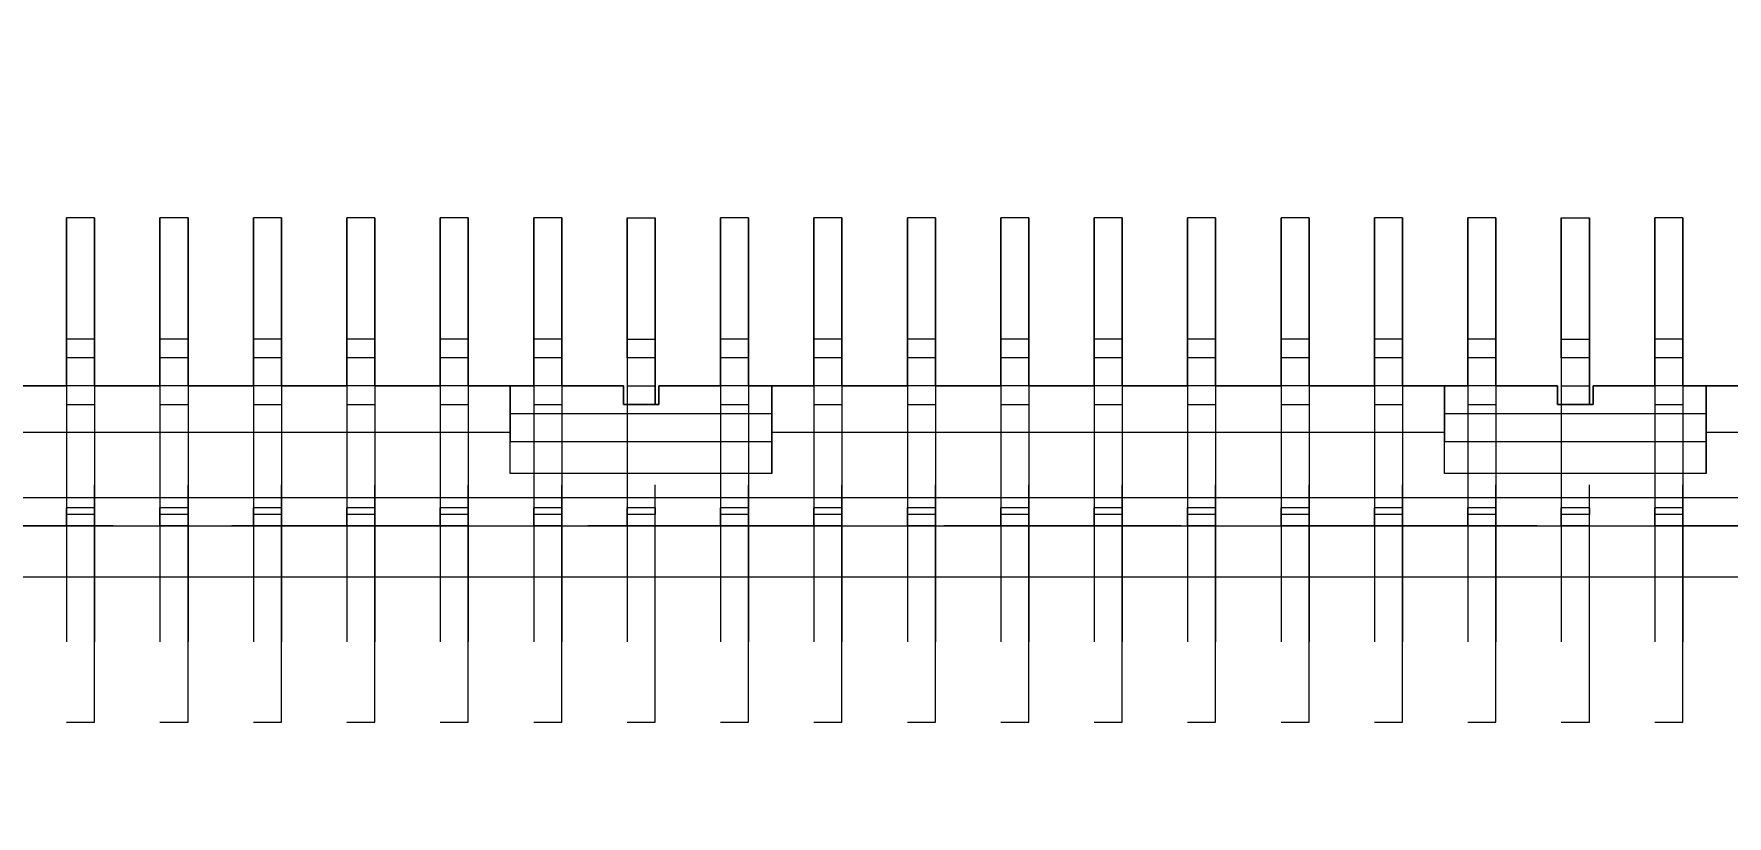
# Model space of a CAD drawing. Header units: millimetres. Extents: x 0 to 403, y 0 to 280.
# Drawn here: x 314.36 to 323.43, y 80.23 to 84.41 of the extents above; entities that cross this region are included whole.
import ezdxf

# ---------------------------------------------------------------- set-up
doc = ezdxf.new("R2010")
doc.units = ezdxf.units.MM
doc.linetypes.add('HIDDEN', pattern=[1.905, 1.27, -0.635])
doc.layers.add('DIM', color=1, linetype='Continuous')
doc.styles.add('SLDTEXTSTYLE0', font='romans__.ttf', dxfattribs={"width": 0.94})
doc.dimstyles.new('SLDDIMSTYLE1', dxfattribs={"dimtxt": 3, "dimasz": 2, "dimexe": 0, "dimexo": 0.0625, "dimgap": 0.75, "dimtad": 0, "dimtih": 1, "dimtoh": 1, "dimrnd": 1e-09, "dimzin": 12, "dimdsep": 46, "dimtxsty": 'SLDTEXTSTYLE0', "dimblk1": 'NONE', "dimblk2": 'NONE', "dimsah": 1, "dimcen": 0.09, "dimadec": 0, "dimazin": 3, "dimtfac": 1, "dimtofl": 0, "dimtmove": 0, "dimatfit": 3, "dimldrblk": 'NONE', "dimfxl": 1, "dimfrac": 2, "dimtolj": 1, "dimtzin": 12, "dimarcsym": 0})
doc.dimstyles.new('SLDDIMSTYLE7', dxfattribs={"dimtxt": 3, "dimasz": 2, "dimexe": 0, "dimexo": 0.0625, "dimgap": 0.75, "dimtad": 1, "dimrnd": 1e-09, "dimzin": 12, "dimdsep": 46, "dimtxsty": 'SLDTEXTSTYLE0', "dimsah": 1, "dimcen": 0.09, "dimadec": 0, "dimazin": 3, "dimtol": 1, "dimtp": 0.15, "dimtm": 0.15, "dimtfac": 1, "dimtofl": 0, "dimtmove": 0, "dimatfit": 3, "dimfxl": 1, "dimfrac": 2, "dimtolj": 1, "dimarcsym": 0})

# ---------------------------------------------------------------- blocks, each defined once
blk = doc.blocks.new('_D_48')
at = {"layer": 'DIM', "transparency": 16777216}
for p, q in [((264.1333, 71.6405), (264.1333, 82.1791)), ((264.1202, 66.6405), (264.1333, 71.6405)), ((264.1202, 66.6405), (264.1202, 61.6405))]:
    blk.add_line(p, q, dxfattribs=at)
at = {"layer": 'DIM', "transparency": 16777216, "insert": (262.5284, 45.703), "char_height": 3, "attachment_point": 1, "rotation": 90, "style": 'SLDTEXTSTYLE0'}
blk.add_mtext('116.08', dxfattribs=at)
blk = doc.blocks.new('_NONE')
blk = doc.blocks.new('_D_56')
at = {"layer": 'DIM', "transparency": 16777216}
for p, q in [((303.9633, 93.5291), (303.9633, 66.2346)), ((365.7633, 93.5291), (365.7633, 66.2346)), ((365.7633, 67.2346), (303.9633, 67.2346))]:
    blk.add_line(p, q, dxfattribs=at)
for points in [[(303.9633, 67.2346), (305.9633, 66.9846), (305.9633, 67.4846)], [(365.7633, 67.2346), (363.7633, 67.4846), (363.7633, 66.9846)]]:
    blk.add_solid(points, dxfattribs=at)
at = {"layer": 'DIM', "transparency": 16777216, "char_height": 3, "attachment_point": 1, "style": 'SLDTEXTSTYLE0'}
for s, insert in [('61.80', (319.8779, 71.2556)), (' ±0.15', (332.9237, 71.2556))]:
    blk.add_mtext(s, dxfattribs=dict(at, insert=insert))

msp = doc.modelspace()

# ---------------------------------------------------------------- linework, layer by layer
at = {"color": 7, "linetype": 'Continuous', "lineweight": 0}
for p, q in [((314.6883, 83.4291), (314.5383, 83.4291)), ((314.5383, 82.7791), (314.5383, 83.4291)), ((314.6883, 82.7791), (314.6883, 83.4291)), ((315.1883, 83.4291), (315.0383, 83.4291)), ((315.0383, 82.7791), (315.0383, 83.4291)), ((315.1883, 82.7791), (315.1883, 83.4291)), ((315.6883, 83.4291), (315.5383, 83.4291)), ((315.5383, 82.7791), (315.5383, 83.4291)), ((315.6883, 82.7791), (315.6883, 83.4291)), ((316.1883, 83.4291), (316.0383, 83.4291)), ((316.0383, 82.7791), (316.0383, 83.4291)), ((316.1883, 82.7791), (316.1883, 83.4291)), ((316.6883, 83.4291), (316.5383, 83.4291)), ((316.5383, 82.7791), (316.5383, 83.4291)), ((316.6883, 82.7791), (316.6883, 83.4291)), ((317.1883, 83.4291), (317.0383, 83.4291)), ((317.0383, 82.7791), (317.0383, 83.4291)), ((317.1883, 82.7791), (317.1883, 83.4291)), ((317.5383, 83.4291), (317.6883, 83.4291)), ((317.5383, 82.7791), (317.5383, 83.4291)), ((317.6883, 82.7791), (317.6883, 83.4291)), ((318.1883, 83.4291), (318.0383, 83.4291)), ((318.0383, 82.7791), (318.0383, 83.4291)), ((318.1883, 82.7791), (318.1883, 83.4291)), ((318.6883, 83.4291), (318.5383, 83.4291)), ((318.5383, 82.7791), (318.5383, 83.4291)), ((318.6883, 82.7791), (318.6883, 83.4291)), ((319.1883, 83.4291), (319.0383, 83.4291)), ((319.0383, 82.7791), (319.0383, 83.4291)), ((319.1883, 82.7791), (319.1883, 83.4291)), ((319.6883, 83.4291), (319.5383, 83.4291)), ((319.5383, 82.7791), (319.5383, 83.4291)), ((319.6883, 82.7791), (319.6883, 83.4291)), ((320.1883, 83.4291), (320.0383, 83.4291)), ((320.0383, 82.7791), (320.0383, 83.4291)), ((320.1883, 82.7791), (320.1883, 83.4291)), ((320.6883, 83.4291), (320.5383, 83.4291)), ((320.5383, 82.7791), (320.5383, 83.4291)), ((320.6883, 82.7791), (320.6883, 83.4291)), ((321.1883, 83.4291), (321.0383, 83.4291)), ((321.0383, 82.7791), (321.0383, 83.4291)), ((321.1883, 82.7791), (321.1883, 83.4291)), ((321.6883, 83.4291), (321.5383, 83.4291)), ((321.5383, 82.7791), (321.5383, 83.4291)), ((321.6883, 82.7791), (321.6883, 83.4291)), ((322.1883, 83.4291), (322.0383, 83.4291)), ((322.0383, 82.7791), (322.0383, 83.4291)), ((322.1883, 82.7791), (322.1883, 83.4291)), ((322.5383, 83.4291), (322.6883, 83.4291)), ((322.5383, 82.7791), (322.5383, 83.4291)), ((322.6883, 82.7791), (322.6883, 83.4291)), ((323.1883, 83.4291), (323.0383, 83.4291)), ((323.0383, 82.7791), (323.0383, 83.4291)), ((323.1883, 82.7791), (323.1883, 83.4291)), ((314.6883, 82.7791), (314.5383, 82.7791)), ((314.5383, 82.6791), (314.5383, 82.7791)), ((314.6883, 82.6791), (314.6883, 82.7791)), ((315.1883, 82.7791), (315.0383, 82.7791)), ((315.0383, 82.6791), (315.0383, 82.7791)), ((315.1883, 82.6791), (315.1883, 82.7791)), ((315.6883, 82.7791), (315.5383, 82.7791)), ((315.5383, 82.6791), (315.5383, 82.7791)), ((315.6883, 82.6791), (315.6883, 82.7791)), ((316.1883, 82.7791), (316.0383, 82.7791)), ((316.0383, 82.6791), (316.0383, 82.7791)), ((316.1883, 82.6791), (316.1883, 82.7791)), ((316.6883, 82.7791), (316.5383, 82.7791)), ((316.5383, 82.6791), (316.5383, 82.7791)), ((316.6883, 82.6791), (316.6883, 82.7791)), ((317.1883, 82.7791), (317.0383, 82.7791)), ((317.0383, 82.6791), (317.0383, 82.7791)), ((317.1883, 82.6791), (317.1883, 82.7791)), ((317.5383, 82.7791), (317.6883, 82.7791)), ((317.5383, 82.6791), (317.5383, 82.7791)), ((317.6883, 82.6791), (317.6883, 82.7791)), ((318.1883, 82.7791), (318.0383, 82.7791)), ((318.0383, 82.6791), (318.0383, 82.7791)), ((318.1883, 82.6791), (318.1883, 82.7791)), ((318.6883, 82.7791), (318.5383, 82.7791)), ((318.5383, 82.6791), (318.5383, 82.7791)), ((318.6883, 82.6791), (318.6883, 82.7791)), ((319.1883, 82.7791), (319.0383, 82.7791)), ((319.0383, 82.6791), (319.0383, 82.7791)), ((319.1883, 82.6791), (319.1883, 82.7791)), ((319.6883, 82.7791), (319.5383, 82.7791)), ((319.5383, 82.6791), (319.5383, 82.7791)), ((319.6883, 82.6791), (319.6883, 82.7791)), ((320.1883, 82.7791), (320.0383, 82.7791)), ((320.0383, 82.6791), (320.0383, 82.7791)), ((320.1883, 82.6791), (320.1883, 82.7791)), ((320.6883, 82.7791), (320.5383, 82.7791)), ((320.5383, 82.6791), (320.5383, 82.7791)), ((320.6883, 82.6791), (320.6883, 82.7791)), ((321.1883, 82.7791), (321.0383, 82.7791)), ((321.0383, 82.6791), (321.0383, 82.7791)), ((321.1883, 82.6791), (321.1883, 82.7791)), ((321.6883, 82.7791), (321.5383, 82.7791)), ((321.5383, 82.6791), (321.5383, 82.7791)), ((321.6883, 82.6791), (321.6883, 82.7791)), ((322.1883, 82.7791), (322.0383, 82.7791)), ((322.0383, 82.6791), (322.0383, 82.7791)), ((322.1883, 82.6791), (322.1883, 82.7791)), ((322.5383, 82.7791), (322.6883, 82.7791)), ((322.5383, 82.6791), (322.5383, 82.7791)), ((322.6883, 82.6791), (322.6883, 82.7791)), ((323.1883, 82.7791), (323.0383, 82.7791)), ((323.0383, 82.6791), (323.0383, 82.7791)), ((323.1883, 82.6791), (323.1883, 82.7791)), ((314.6883, 82.6791), (314.5383, 82.6791)), ((314.5383, 82.5291), (314.5383, 82.6791)), ((314.6883, 82.5291), (314.6883, 82.6791)), ((315.1883, 82.6791), (315.0383, 82.6791)), ((315.0383, 82.5291), (315.0383, 82.6791)), ((315.1883, 82.5291), (315.1883, 82.6791)), ((315.6883, 82.6791), (315.5383, 82.6791)), ((315.5383, 82.5291), (315.5383, 82.6791)), ((315.6883, 82.5291), (315.6883, 82.6791)), ((316.1883, 82.6791), (316.0383, 82.6791)), ((316.0383, 82.5291), (316.0383, 82.6791)), ((316.1883, 82.5291), (316.1883, 82.6791)), ((316.6883, 82.6791), (316.5383, 82.6791)), ((316.5383, 82.5291), (316.5383, 82.6791)), ((316.6883, 82.5291), (316.6883, 82.6791)), ((317.1883, 82.6791), (317.0383, 82.6791)), ((317.0383, 82.5291), (317.0383, 82.6791)), ((317.1883, 82.5291), (317.1883, 82.6791)), ((317.5383, 82.6791), (317.5383, 82.4291)), ((317.6883, 82.6791), (317.5383, 82.6791)), ((317.6883, 82.4291), (317.6883, 82.6791)), ((318.1883, 82.6791), (318.0383, 82.6791)), ((318.0383, 82.5291), (318.0383, 82.6791)), ((318.1883, 82.5291), (318.1883, 82.6791)), ((318.6883, 82.6791), (318.5383, 82.6791)), ((318.5383, 82.5291), (318.5383, 82.6791)), ((318.6883, 82.5291), (318.6883, 82.6791)), ((319.1883, 82.6791), (319.0383, 82.6791)), ((319.0383, 82.5291), (319.0383, 82.6791)), ((319.1883, 82.5291), (319.1883, 82.6791)), ((319.6883, 82.6791), (319.5383, 82.6791)), ((319.5383, 82.5291), (319.5383, 82.6791)), ((319.6883, 82.5291), (319.6883, 82.6791)), ((320.1883, 82.6791), (320.0383, 82.6791)), ((320.0383, 82.5291), (320.0383, 82.6791)), ((320.1883, 82.5291), (320.1883, 82.6791)), ((320.6883, 82.6791), (320.5383, 82.6791)), ((320.5383, 82.5291), (320.5383, 82.6791)), ((320.6883, 82.5291), (320.6883, 82.6791)), ((321.1883, 82.6791), (321.0383, 82.6791)), ((321.0383, 82.5291), (321.0383, 82.6791)), ((321.1883, 82.5291), (321.1883, 82.6791)), ((321.6883, 82.6791), (321.5383, 82.6791)), ((321.5383, 82.5291), (321.5383, 82.6791)), ((321.6883, 82.5291), (321.6883, 82.6791)), ((322.1883, 82.6791), (322.0383, 82.6791)), ((322.0383, 82.5291), (322.0383, 82.6791)), ((322.1883, 82.5291), (322.1883, 82.6791)), ((322.5383, 82.6791), (322.5383, 82.4291)), ((322.6883, 82.6791), (322.5383, 82.6791)), ((322.6883, 82.4291), (322.6883, 82.6791)), ((323.1883, 82.6791), (323.0383, 82.6791)), ((323.0383, 82.5291), (323.0383, 82.6791)), ((323.1883, 82.5291), (323.1883, 82.6791)), ((316.9133, 82.5291), (313.3133, 82.5291)), ((316.9133, 82.5291), (316.9133, 82.3791)), ((317.5183, 82.5291), (316.9133, 82.5291)), ((317.5183, 82.4291), (317.5183, 82.5291)), ((318.3133, 82.5291), (317.7083, 82.5291)), ((317.7083, 82.5291), (317.7083, 82.4291)), ((318.3133, 82.3791), (318.3133, 82.5291)), ((321.9133, 82.5291), (318.3133, 82.5291)), ((321.9133, 82.5291), (321.9133, 82.3791)), ((322.5183, 82.5291), (321.9133, 82.5291)), ((322.5183, 82.4291), (322.5183, 82.5291)), ((323.3133, 82.5291), (322.7083, 82.5291)), ((322.7083, 82.5291), (322.7083, 82.4291)), ((323.3133, 82.3791), (323.3133, 82.5291)), ((326.9133, 82.5291), (323.3133, 82.5291)), ((318.3133, 82.3791), (316.9133, 82.3791)), ((316.9133, 82.3791), (316.9133, 82.2291)), ((317.7083, 82.4291), (317.5183, 82.4291)), ((318.3133, 82.2291), (318.3133, 82.3791)), ((323.3133, 82.3791), (321.9133, 82.3791)), ((321.9133, 82.3791), (321.9133, 82.2291)), ((322.7083, 82.4291), (322.5183, 82.4291)), ((323.3133, 82.2291), (323.3133, 82.3791)), ((316.9133, 82.2791), (313.3133, 82.2791)), ((318.3133, 82.2291), (316.9133, 82.2291)), ((316.9133, 82.0591), (316.9133, 82.2291)), ((321.9133, 82.2791), (318.3133, 82.2791)), ((318.3133, 82.0591), (318.3133, 82.2291)), ((323.3133, 82.2291), (321.9133, 82.2291)), ((321.9133, 82.0591), (321.9133, 82.2291)), ((326.9133, 82.2791), (323.3133, 82.2791)), ((323.3133, 82.0591), (323.3133, 82.2291)), ((318.3133, 82.0591), (316.9133, 82.0591)), ((323.3133, 82.0591), (321.9133, 82.0591)), ((362.4133, 81.9291), (307.3133, 81.9291)), ((314.6883, 81.8768), (314.5383, 81.8768)), ((314.5383, 81.8407), (314.5383, 81.8768)), ((314.5383, 81.7791), (314.5383, 81.8407)), ((314.6883, 81.8407), (314.5383, 81.8407)), ((314.6883, 81.8768), (314.6883, 81.8407)), ((314.6883, 81.7791), (314.6883, 81.8407)), ((315.1883, 81.8768), (315.0383, 81.8768)), ((315.0383, 81.8407), (315.0383, 81.8768)), ((315.0383, 81.7791), (315.0383, 81.8407)), ((315.1883, 81.8407), (315.0383, 81.8407)), ((315.1883, 81.8768), (315.1883, 81.8407)), ((315.1883, 81.7791), (315.1883, 81.8407)), ((315.6883, 81.8768), (315.5383, 81.8768)), ((315.5383, 81.8407), (315.5383, 81.8768)), ((315.5383, 81.7791), (315.5383, 81.8407)), ((315.6883, 81.8407), (315.5383, 81.8407)), ((315.6883, 81.8768), (315.6883, 81.8407)), ((315.6883, 81.7791), (315.6883, 81.8407)), ((316.1883, 81.8768), (316.0383, 81.8768)), ((316.0383, 81.8407), (316.0383, 81.8768)), ((316.0383, 81.7791), (316.0383, 81.8407)), ((316.1883, 81.8407), (316.0383, 81.8407)), ((316.1883, 81.8768), (316.1883, 81.8407)), ((316.1883, 81.7791), (316.1883, 81.8407)), ((316.6883, 81.8768), (316.5383, 81.8768)), ((316.5383, 81.8407), (316.5383, 81.8768)), ((316.5383, 81.7791), (316.5383, 81.8407)), ((316.6883, 81.8407), (316.5383, 81.8407)), ((316.6883, 81.8768), (316.6883, 81.8407)), ((316.6883, 81.7791), (316.6883, 81.8407)), ((317.1883, 81.8768), (317.0383, 81.8768)), ((317.0383, 81.8407), (317.0383, 81.8768)), ((317.0383, 81.7791), (317.0383, 81.8407)), ((317.1883, 81.8407), (317.0383, 81.8407)), ((317.1883, 81.8768), (317.1883, 81.8407)), ((317.1883, 81.7791), (317.1883, 81.8407)), ((317.6883, 81.8768), (317.5383, 81.8768)), ((317.5383, 81.8407), (317.5383, 81.8768)), ((317.5383, 81.7791), (317.5383, 81.8407)), ((317.6883, 81.8407), (317.5383, 81.8407)), ((317.6883, 81.8768), (317.6883, 81.8407)), ((317.6883, 81.7791), (317.6883, 81.8407)), ((318.1883, 81.8768), (318.0383, 81.8768)), ((318.0383, 81.8407), (318.0383, 81.8768)), ((318.0383, 81.7791), (318.0383, 81.8407)), ((318.1883, 81.8407), (318.0383, 81.8407)), ((318.1883, 81.8768), (318.1883, 81.8407)), ((318.1883, 81.7791), (318.1883, 81.8407)), ((318.6883, 81.8768), (318.5383, 81.8768)), ((318.5383, 81.8407), (318.5383, 81.8768)), ((318.5383, 81.7791), (318.5383, 81.8407)), ((318.6883, 81.8407), (318.5383, 81.8407)), ((318.6883, 81.8768), (318.6883, 81.8407)), ((318.6883, 81.7791), (318.6883, 81.8407)), ((319.1883, 81.8768), (319.0383, 81.8768)), ((319.0383, 81.8407), (319.0383, 81.8768)), ((319.0383, 81.7791), (319.0383, 81.8407)), ((319.1883, 81.8407), (319.0383, 81.8407)), ((319.1883, 81.8768), (319.1883, 81.8407)), ((319.1883, 81.7791), (319.1883, 81.8407)), ((319.6883, 81.8768), (319.5383, 81.8768)), ((319.5383, 81.8407), (319.5383, 81.8768)), ((319.5383, 81.7791), (319.5383, 81.8407)), ((319.6883, 81.8407), (319.5383, 81.8407)), ((319.6883, 81.8768), (319.6883, 81.8407)), ((319.6883, 81.7791), (319.6883, 81.8407)), ((320.1883, 81.8768), (320.0383, 81.8768)), ((320.0383, 81.8407), (320.0383, 81.8768)), ((320.0383, 81.7791), (320.0383, 81.8407)), ((320.1883, 81.8407), (320.0383, 81.8407)), ((320.1883, 81.8768), (320.1883, 81.8407)), ((320.1883, 81.7791), (320.1883, 81.8407)), ((320.6883, 81.8768), (320.5383, 81.8768)), ((320.5383, 81.8407), (320.5383, 81.8768)), ((320.5383, 81.7791), (320.5383, 81.8407)), ((320.6883, 81.8407), (320.5383, 81.8407)), ((320.6883, 81.8768), (320.6883, 81.8407)), ((320.6883, 81.7791), (320.6883, 81.8407)), ((321.1883, 81.8768), (321.0383, 81.8768)), ((321.0383, 81.8407), (321.0383, 81.8768)), ((321.0383, 81.7791), (321.0383, 81.8407)), ((321.1883, 81.8407), (321.0383, 81.8407)), ((321.1883, 81.8768), (321.1883, 81.8407)), ((321.1883, 81.7791), (321.1883, 81.8407)), ((321.6883, 81.8768), (321.5383, 81.8768)), ((321.5383, 81.8407), (321.5383, 81.8768)), ((321.5383, 81.7791), (321.5383, 81.8407)), ((321.6883, 81.8407), (321.5383, 81.8407)), ((321.6883, 81.8768), (321.6883, 81.8407)), ((321.6883, 81.7791), (321.6883, 81.8407)), ((322.1883, 81.8768), (322.0383, 81.8768)), ((322.0383, 81.8407), (322.0383, 81.8768)), ((322.0383, 81.7791), (322.0383, 81.8407)), ((322.1883, 81.8407), (322.0383, 81.8407)), ((322.1883, 81.8768), (322.1883, 81.8407)), ((322.1883, 81.7791), (322.1883, 81.8407)), ((322.6883, 81.8768), (322.5383, 81.8768)), ((322.5383, 81.8407), (322.5383, 81.8768)), ((322.5383, 81.7791), (322.5383, 81.8407)), ((322.6883, 81.8407), (322.5383, 81.8407)), ((322.6883, 81.8768), (322.6883, 81.8407)), ((322.6883, 81.7791), (322.6883, 81.8407)), ((323.1883, 81.8768), (323.0383, 81.8768)), ((323.0383, 81.8407), (323.0383, 81.8768)), ((323.0383, 81.7791), (323.0383, 81.8407)), ((323.1883, 81.8407), (323.0383, 81.8407)), ((323.1883, 81.8768), (323.1883, 81.8407)), ((323.1883, 81.7791), (323.1883, 81.8407)), ((307.2133, 81.7791), (362.5133, 81.7791)), ((362.3133, 81.5046), (307.4133, 81.5046))]:
    msp.add_line(p, q, dxfattribs=at)
at = {"color": 7, "linetype": 'HIDDEN', "lineweight": 0}
for p, q in [((314.6883, 83.4291), (314.5383, 83.4291)), ((314.5383, 83.4291), (314.5383, 82.5291)), ((314.6883, 83.4291), (314.6883, 82.5291)), ((315.1883, 83.4291), (315.0383, 83.4291)), ((315.0383, 83.4291), (315.0383, 82.5291)), ((315.1883, 83.4291), (315.1883, 82.5291)), ((315.6883, 83.4291), (315.5383, 83.4291)), ((315.5383, 83.4291), (315.5383, 82.5291)), ((315.6883, 83.4291), (315.6883, 82.5291)), ((316.1883, 83.4291), (316.0383, 83.4291)), ((316.0383, 83.4291), (316.0383, 82.5291)), ((316.1883, 83.4291), (316.1883, 82.5291)), ((316.6883, 83.4291), (316.5383, 83.4291)), ((316.5383, 83.4291), (316.5383, 82.5291)), ((316.6883, 83.4291), (316.6883, 82.5291)), ((317.1883, 83.4291), (317.0383, 83.4291)), ((317.0383, 83.4291), (317.0383, 82.5291)), ((317.1883, 83.4291), (317.1883, 82.5291)), ((317.5383, 83.4291), (317.6883, 83.4291)), ((317.5383, 83.4291), (317.5383, 82.5291)), ((317.6883, 83.4291), (317.6883, 82.5291)), ((318.1883, 83.4291), (318.0383, 83.4291)), ((318.0383, 83.4291), (318.0383, 82.5291)), ((318.1883, 83.4291), (318.1883, 82.5291)), ((318.6883, 83.4291), (318.5383, 83.4291)), ((318.5383, 83.4291), (318.5383, 82.5291)), ((318.6883, 83.4291), (318.6883, 82.5291)), ((319.1883, 83.4291), (319.0383, 83.4291)), ((319.0383, 83.4291), (319.0383, 82.5291)), ((319.1883, 83.4291), (319.1883, 82.5291)), ((319.6883, 83.4291), (319.5383, 83.4291)), ((319.5383, 83.4291), (319.5383, 82.5291)), ((319.6883, 83.4291), (319.6883, 82.5291)), ((320.1883, 83.4291), (320.0383, 83.4291)), ((320.0383, 83.4291), (320.0383, 82.5291)), ((320.1883, 83.4291), (320.1883, 82.5291)), ((320.6883, 83.4291), (320.5383, 83.4291)), ((320.5383, 83.4291), (320.5383, 82.5291)), ((320.6883, 83.4291), (320.6883, 82.5291)), ((321.1883, 83.4291), (321.0383, 83.4291)), ((321.0383, 83.4291), (321.0383, 82.5291)), ((321.1883, 83.4291), (321.1883, 82.5291)), ((321.6883, 83.4291), (321.5383, 83.4291)), ((321.5383, 83.4291), (321.5383, 82.5291)), ((321.6883, 83.4291), (321.6883, 82.5291)), ((322.1883, 83.4291), (322.0383, 83.4291)), ((322.0383, 83.4291), (322.0383, 82.5291)), ((322.1883, 83.4291), (322.1883, 82.5291)), ((322.5383, 83.4291), (322.6883, 83.4291)), ((322.5383, 83.4291), (322.5383, 82.5291)), ((322.6883, 83.4291), (322.6883, 82.5291)), ((323.1883, 83.4291), (323.0383, 83.4291)), ((323.0383, 83.4291), (323.0383, 82.5291)), ((323.1883, 83.4291), (323.1883, 82.5291)), ((317.6883, 82.6791), (317.5383, 82.6791)), ((322.6883, 82.6791), (322.5383, 82.6791)), ((314.1883, 82.5291), (314.5383, 82.5291)), ((314.6883, 82.5291), (314.5383, 82.5291)), ((314.5383, 82.5291), (314.5383, 80.7291)), ((314.5383, 82.5291), (314.5383, 82.4291)), ((314.6883, 80.7291), (314.6883, 82.5291)), ((314.6883, 82.5291), (315.0383, 82.5291)), ((314.6883, 82.5291), (314.6883, 82.4291)), ((315.1883, 82.5291), (315.0383, 82.5291)), ((315.0383, 82.5291), (315.0383, 80.7291)), ((315.0383, 82.5291), (315.0383, 82.4291)), ((315.1883, 80.7291), (315.1883, 82.5291)), ((315.1883, 82.5291), (315.5383, 82.5291)), ((315.1883, 82.5291), (315.1883, 82.4291)), ((315.6883, 82.5291), (315.5383, 82.5291)), ((315.5383, 82.5291), (315.5383, 80.7291)), ((315.5383, 82.5291), (315.5383, 82.4291)), ((315.6883, 80.7291), (315.6883, 82.5291)), ((315.6883, 82.5291), (316.0383, 82.5291)), ((315.6883, 82.5291), (315.6883, 82.4291)), ((316.1883, 82.5291), (316.0383, 82.5291)), ((316.0383, 82.5291), (316.0383, 80.7291)), ((316.0383, 82.5291), (316.0383, 82.4291)), ((316.1883, 80.7291), (316.1883, 82.5291)), ((316.1883, 82.5291), (316.5383, 82.5291)), ((316.1883, 82.5291), (316.1883, 82.4291)), ((316.6883, 82.5291), (316.5383, 82.5291)), ((316.5383, 82.5291), (316.5383, 80.7291)), ((316.5383, 82.5291), (316.5383, 82.4291)), ((316.6883, 80.7291), (316.6883, 82.5291)), ((316.6883, 82.5291), (317.0383, 82.5291)), ((316.6883, 82.5291), (316.6883, 82.4291)), ((316.9133, 82.2791), (316.9133, 82.5291)), ((317.1883, 82.5291), (317.0383, 82.5291)), ((317.0383, 82.5291), (317.0383, 80.7291)), ((317.0383, 82.5291), (317.0383, 82.4291)), ((317.1883, 80.7291), (317.1883, 82.5291)), ((317.1883, 82.5291), (317.5183, 82.5291)), ((317.1883, 82.5291), (317.1883, 82.4291)), ((317.5183, 82.5291), (317.5183, 82.4291)), ((317.5383, 82.5291), (317.5383, 82.4291)), ((317.5383, 82.5291), (317.6883, 82.5291)), ((317.6883, 82.5291), (317.6883, 82.4291)), ((317.7083, 82.4291), (317.7083, 82.5291)), ((317.7083, 82.5291), (318.0383, 82.5291)), ((318.1883, 82.5291), (318.0383, 82.5291)), ((318.0383, 82.5291), (318.0383, 80.7291)), ((318.0383, 82.5291), (318.0383, 82.4291)), ((318.1883, 80.7291), (318.1883, 82.5291)), ((318.1883, 82.5291), (318.5383, 82.5291)), ((318.1883, 82.5291), (318.1883, 82.4291)), ((318.3133, 82.5291), (318.3133, 82.2791)), ((318.6883, 82.5291), (318.5383, 82.5291)), ((318.5383, 82.5291), (318.5383, 80.7291)), ((318.5383, 82.5291), (318.5383, 82.4291)), ((318.6883, 80.7291), (318.6883, 82.5291)), ((318.6883, 82.5291), (319.0383, 82.5291)), ((318.6883, 82.5291), (318.6883, 82.4291)), ((319.1883, 82.5291), (319.0383, 82.5291)), ((319.0383, 82.5291), (319.0383, 80.7291)), ((319.0383, 82.5291), (319.0383, 82.4291)), ((319.1883, 80.7291), (319.1883, 82.5291)), ((319.1883, 82.5291), (319.5383, 82.5291)), ((319.1883, 82.5291), (319.1883, 82.4291)), ((319.6883, 82.5291), (319.5383, 82.5291)), ((319.5383, 82.5291), (319.5383, 80.7291)), ((319.5383, 82.5291), (319.5383, 82.4291)), ((319.6883, 80.7291), (319.6883, 82.5291)), ((319.6883, 82.5291), (320.0383, 82.5291)), ((319.6883, 82.5291), (319.6883, 82.4291)), ((320.1883, 82.5291), (320.0383, 82.5291)), ((320.0383, 82.5291), (320.0383, 80.7291)), ((320.0383, 82.5291), (320.0383, 82.4291)), ((320.1883, 80.7291), (320.1883, 82.5291)), ((320.1883, 82.5291), (320.5383, 82.5291)), ((320.1883, 82.5291), (320.1883, 82.4291)), ((320.6883, 82.5291), (320.5383, 82.5291)), ((320.5383, 82.5291), (320.5383, 80.7291)), ((320.5383, 82.5291), (320.5383, 82.4291)), ((320.6883, 80.7291), (320.6883, 82.5291)), ((320.6883, 82.5291), (321.0383, 82.5291)), ((320.6883, 82.5291), (320.6883, 82.4291)), ((321.1883, 82.5291), (321.0383, 82.5291)), ((321.0383, 82.5291), (321.0383, 80.7291)), ((321.0383, 82.5291), (321.0383, 82.4291)), ((321.1883, 80.7291), (321.1883, 82.5291)), ((321.1883, 82.5291), (321.5383, 82.5291)), ((321.1883, 82.5291), (321.1883, 82.4291)), ((321.6883, 82.5291), (321.5383, 82.5291)), ((321.5383, 82.5291), (321.5383, 80.7291)), ((321.5383, 82.5291), (321.5383, 82.4291)), ((321.6883, 80.7291), (321.6883, 82.5291)), ((321.6883, 82.5291), (322.0383, 82.5291)), ((321.6883, 82.5291), (321.6883, 82.4291)), ((321.9133, 82.2791), (321.9133, 82.5291)), ((322.1883, 82.5291), (322.0383, 82.5291)), ((322.0383, 82.5291), (322.0383, 80.7291)), ((322.0383, 82.5291), (322.0383, 82.4291)), ((322.1883, 80.7291), (322.1883, 82.5291)), ((322.1883, 82.5291), (322.5183, 82.5291)), ((322.1883, 82.5291), (322.1883, 82.4291)), ((322.5183, 82.5291), (322.5183, 82.4291)), ((322.5383, 82.5291), (322.5383, 82.4291)), ((322.5383, 82.5291), (322.6883, 82.5291)), ((322.6883, 82.5291), (322.6883, 82.4291)), ((322.7083, 82.4291), (322.7083, 82.5291)), ((322.7083, 82.5291), (323.0383, 82.5291)), ((323.1883, 82.5291), (323.0383, 82.5291)), ((323.0383, 82.5291), (323.0383, 80.7291)), ((323.0383, 82.5291), (323.0383, 82.4291)), ((323.1883, 80.7291), (323.1883, 82.5291)), ((323.1883, 82.5291), (323.5383, 82.5291)), ((323.1883, 82.5291), (323.1883, 82.4291)), ((323.3133, 82.5291), (323.3133, 82.2791)), ((314.5383, 82.4291), (314.5383, 80.7291)), ((314.5383, 82.4291), (314.6883, 82.4291)), ((314.6883, 82.4291), (314.6883, 80.7291)), ((315.0383, 82.4291), (315.0383, 80.7291)), ((315.0383, 82.4291), (315.1883, 82.4291)), ((315.1883, 82.4291), (315.1883, 80.7291)), ((315.5383, 82.4291), (315.5383, 80.7291)), ((315.5383, 82.4291), (315.6883, 82.4291)), ((315.6883, 82.4291), (315.6883, 80.7291)), ((316.0383, 82.4291), (316.0383, 80.7291)), ((316.0383, 82.4291), (316.1883, 82.4291)), ((316.1883, 82.4291), (316.1883, 80.7291)), ((316.5383, 82.4291), (316.5383, 80.7291)), ((316.5383, 82.4291), (316.6883, 82.4291)), ((316.6883, 82.4291), (316.6883, 80.7291)), ((317.0383, 82.4291), (317.0383, 80.7291)), ((317.0383, 82.4291), (317.1883, 82.4291)), ((317.1883, 82.4291), (317.1883, 80.7291)), ((317.5183, 82.4291), (317.5383, 82.4291)), ((317.5383, 82.4291), (317.6883, 82.4291)), ((317.5383, 82.4291), (317.5383, 80.7291)), ((317.6883, 80.7291), (317.6883, 82.4291)), ((317.6883, 82.4291), (317.7083, 82.4291)), ((318.0383, 82.4291), (318.0383, 80.7291)), ((318.0383, 82.4291), (318.1883, 82.4291)), ((318.1883, 82.4291), (318.1883, 80.7291)), ((318.5383, 82.4291), (318.5383, 80.7291)), ((318.5383, 82.4291), (318.6883, 82.4291)), ((318.6883, 82.4291), (318.6883, 80.7291)), ((319.0383, 82.4291), (319.0383, 80.7291)), ((319.0383, 82.4291), (319.1883, 82.4291)), ((319.1883, 82.4291), (319.1883, 80.7291)), ((319.5383, 82.4291), (319.5383, 80.7291)), ((319.5383, 82.4291), (319.6883, 82.4291)), ((319.6883, 82.4291), (319.6883, 80.7291)), ((320.0383, 82.4291), (320.0383, 80.7291)), ((320.0383, 82.4291), (320.1883, 82.4291)), ((320.1883, 82.4291), (320.1883, 80.7291)), ((320.5383, 82.4291), (320.5383, 80.7291)), ((320.5383, 82.4291), (320.6883, 82.4291)), ((320.6883, 82.4291), (320.6883, 80.7291)), ((321.0383, 82.4291), (321.0383, 80.7291)), ((321.0383, 82.4291), (321.1883, 82.4291)), ((321.1883, 82.4291), (321.1883, 80.7291)), ((321.5383, 82.4291), (321.5383, 80.7291)), ((321.5383, 82.4291), (321.6883, 82.4291)), ((321.6883, 82.4291), (321.6883, 80.7291)), ((322.0383, 82.4291), (322.0383, 80.7291)), ((322.0383, 82.4291), (322.1883, 82.4291)), ((322.1883, 82.4291), (322.1883, 80.7291)), ((322.5183, 82.4291), (322.5383, 82.4291)), ((322.5383, 82.4291), (322.6883, 82.4291)), ((322.5383, 82.4291), (322.5383, 80.7291)), ((322.6883, 80.7291), (322.6883, 82.4291)), ((322.6883, 82.4291), (322.7083, 82.4291)), ((323.0383, 82.4291), (323.0383, 80.7291)), ((323.0383, 82.4291), (323.1883, 82.4291)), ((323.1883, 82.4291), (323.1883, 80.7291)), ((316.9133, 82.0591), (316.9133, 82.2791)), ((318.3133, 82.2291), (316.9133, 82.2291)), ((318.3133, 82.2791), (318.3133, 82.0591)), ((321.9133, 82.0591), (321.9133, 82.2791)), ((323.3133, 82.2291), (321.9133, 82.2291)), ((323.3133, 82.2791), (323.3133, 82.0591)), ((314.5383, 81.8768), (314.5383, 81.7791)), ((314.6883, 81.7791), (314.6883, 81.8768)), ((315.0383, 81.8768), (315.0383, 81.7791)), ((315.1883, 81.7791), (315.1883, 81.8768)), ((315.5383, 81.8768), (315.5383, 81.7791)), ((315.6883, 81.7791), (315.6883, 81.8768)), ((316.0383, 81.8768), (316.0383, 81.7791)), ((316.1883, 81.7791), (316.1883, 81.8768)), ((316.5383, 81.8768), (316.5383, 81.7791)), ((316.6883, 81.7791), (316.6883, 81.8768)), ((317.0383, 81.8768), (317.0383, 81.7791)), ((317.1883, 81.7791), (317.1883, 81.8768)), ((317.5383, 81.8768), (317.5383, 81.7791)), ((317.6883, 81.7791), (317.6883, 81.8768)), ((318.0383, 81.8768), (318.0383, 81.7791)), ((318.1883, 81.7791), (318.1883, 81.8768)), ((318.5383, 81.8768), (318.5383, 81.7791)), ((318.6883, 81.7791), (318.6883, 81.8768)), ((319.0383, 81.8768), (319.0383, 81.7791)), ((319.1883, 81.7791), (319.1883, 81.8768)), ((319.5383, 81.8768), (319.5383, 81.7791)), ((319.6883, 81.7791), (319.6883, 81.8768)), ((320.0383, 81.8768), (320.0383, 81.7791)), ((320.1883, 81.7791), (320.1883, 81.8768)), ((320.5383, 81.8768), (320.5383, 81.7791)), ((320.6883, 81.7791), (320.6883, 81.8768)), ((321.0383, 81.8768), (321.0383, 81.7791)), ((321.1883, 81.7791), (321.1883, 81.8768)), ((321.5383, 81.8768), (321.5383, 81.7791)), ((321.6883, 81.7791), (321.6883, 81.8768)), ((322.0383, 81.8768), (322.0383, 81.7791)), ((322.1883, 81.7791), (322.1883, 81.8768)), ((322.5383, 81.8768), (322.5383, 81.7791)), ((322.6883, 81.7791), (322.6883, 81.8768)), ((323.0383, 81.8768), (323.0383, 81.7791)), ((323.1883, 81.7791), (323.1883, 81.8768)), ((362.4133, 81.7791), (307.3133, 81.7791)), ((314.6883, 81.7791), (314.5383, 81.7791)), ((315.1883, 81.7791), (315.0383, 81.7791)), ((315.6883, 81.7791), (315.5383, 81.7791)), ((316.1883, 81.7791), (316.0383, 81.7791)), ((316.6883, 81.7791), (316.5383, 81.7791)), ((317.1883, 81.7791), (317.0383, 81.7791)), ((317.6883, 81.7791), (317.5383, 81.7791)), ((318.1883, 81.7791), (318.0383, 81.7791)), ((318.6883, 81.7791), (318.5383, 81.7791)), ((319.1883, 81.7791), (319.0383, 81.7791)), ((319.6883, 81.7791), (319.5383, 81.7791)), ((320.1883, 81.7791), (320.0383, 81.7791)), ((320.6883, 81.7791), (320.5383, 81.7791)), ((321.1883, 81.7791), (321.0383, 81.7791)), ((321.6883, 81.7791), (321.5383, 81.7791)), ((322.1883, 81.7791), (322.0383, 81.7791)), ((322.6883, 81.7791), (322.5383, 81.7791)), ((323.1883, 81.7791), (323.0383, 81.7791)), ((314.5383, 80.7291), (314.6883, 80.7291)), ((315.0383, 80.7291), (315.1883, 80.7291)), ((315.5383, 80.7291), (315.6883, 80.7291)), ((316.0383, 80.7291), (316.1883, 80.7291)), ((316.5383, 80.7291), (316.6883, 80.7291)), ((317.0383, 80.7291), (317.1883, 80.7291)), ((317.5383, 80.7291), (317.6883, 80.7291)), ((318.0383, 80.7291), (318.1883, 80.7291)), ((318.5383, 80.7291), (318.6883, 80.7291)), ((319.0383, 80.7291), (319.1883, 80.7291)), ((319.5383, 80.7291), (319.6883, 80.7291)), ((320.0383, 80.7291), (320.1883, 80.7291)), ((320.5383, 80.7291), (320.6883, 80.7291)), ((321.0383, 80.7291), (321.1883, 80.7291)), ((321.5383, 80.7291), (321.6883, 80.7291)), ((322.0383, 80.7291), (322.1883, 80.7291)), ((322.5383, 80.7291), (322.6883, 80.7291)), ((323.0383, 80.7291), (323.1883, 80.7291))]:
    msp.add_line(p, q, dxfattribs=at)

# ---------------------------------------------------------------- dimensions: what is measured, and where the dimension line sits
at = {"layer": 'DIM'}
dim = msp.add_linear_dim(base=(303.9633, 67.2346), p1=(365.7633, 94.5291), p2=(303.9633, 94.5291), dimstyle='SLDDIMSTYLE7', dxfattribs=at)
dim.commit()
dim.dimension.update_dxf_attribs({"geometry": '_D_56', "text_midpoint": (334.8633, 67.2346), "dimtype": 160})
dim = msp.add_ordinate_dim(feature_location=(264.1333, 83.1791, 0.1), offset=(-0.0131, -21.5386), dtype=1, origin=(380.2133, 74.4291, 0.1), dimstyle='SLDDIMSTYLE1', dxfattribs=at)
dim.commit()
dim.dimension.update_dxf_attribs({"geometry": '_D_48', "text_midpoint": (264.1202, 53.6718)})

doc.saveas('drawing.dxf')
